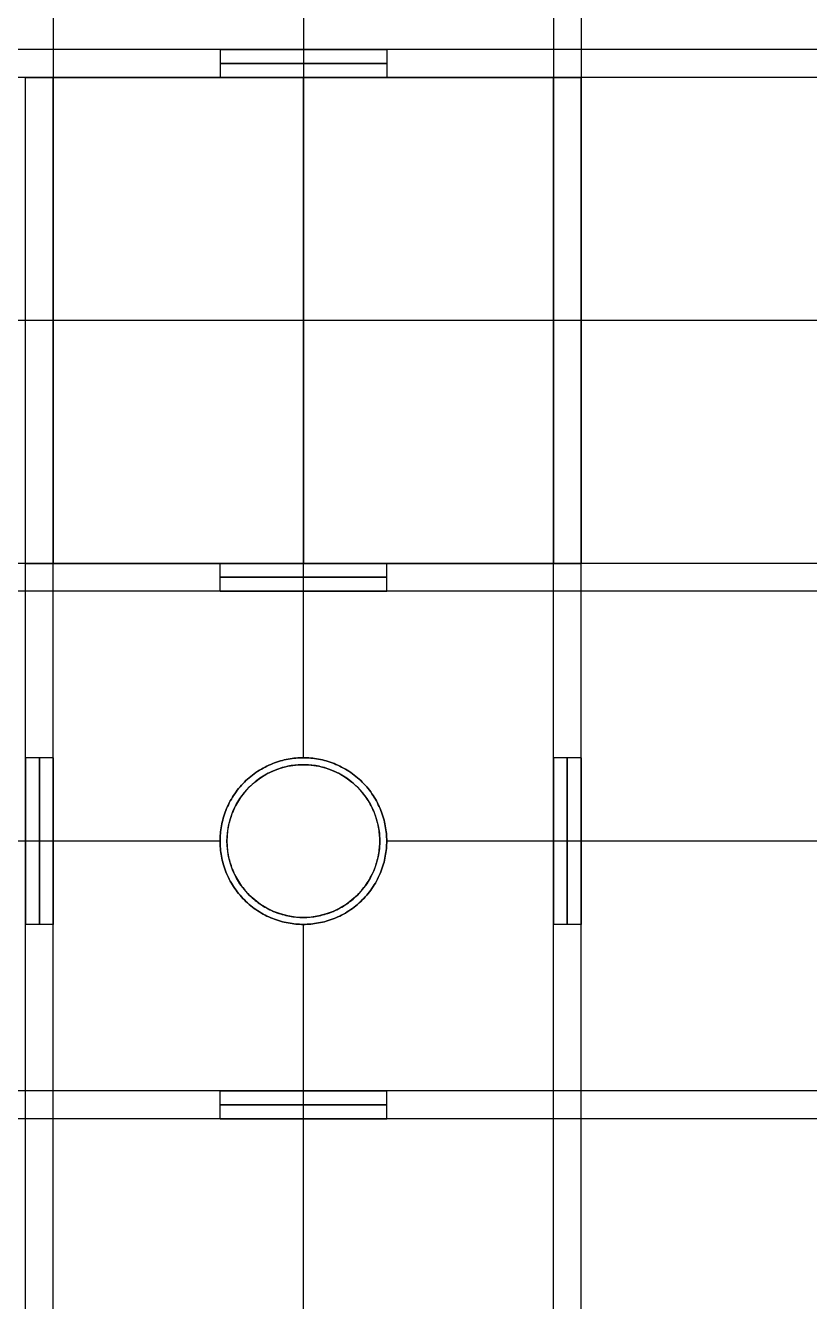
# Model space of a CAD drawing. Header units: millimetres. Extents: x -6529 to 809, y -8611 to 207.
# Drawn here: x -5280.6 to -5224.2, y -4500.6 to -4408.7 of the extents above; entities that cross this region are included whole.
import ezdxf

# ---------------------------------------------------------------- set-up
doc = ezdxf.new("R2010")
doc.units = ezdxf.units.MM
doc.header["$MEASUREMENT"] = 0
for name, color, linetype, true_color in [('gaten$11mm', 7, 'Continuous', 0xff6a35), ('platen', 7, 'Continuous', 0x007f00), ('staal', 5, 'Continuous', 0x0000ff)]:
    doc.layers.add(name, color=color, linetype=linetype, true_color=true_color)

# ---------------------------------------------------------------- blocks, each defined once
blk = doc.blocks.new('plaat base')
at = {"layer": 'platen'}
for p, q in [((58, -600), (1258, -600)), ((58, -600, 18), (1258, -600, 18))]:
    blk.add_line(p, q, dxfattribs=at)
blk = doc.blocks.new('top plaat')
at = {"layer": 'platen'}
for p, q in [((620.5, -575), (620.5, -575, 18)), ((615, -580.5), (615, -580.5, 18)), ((626, -580.5), (626, -580.5, 18)), ((620.5, -586), (620.5, -586, 18)), ((0, -618), (1316, -618)), ((0, -618, 18), (1316, -618, 18))]:
    blk.add_line(p, q, dxfattribs=at)
blk.add_circle((620.5, -580.5, 9), 5.5, dxfattribs=at)
for points in [[(626, -580.5), (626, -586), (620.5, -586), (615, -586), (615, -580.5), (615, -575), (620.5, -575), (626, -575), (626, -580.5)], [(626, -580.5, 18), (626, -586, 18), (620.5, -586, 18), (615, -586, 18), (615, -580.5, 18), (615, -575, 18), (620.5, -575, 18), (626, -575, 18), (626, -580.5, 18)]]:
    blk.add_rational_spline(points, [1, 0.707106781187, 1, 0.707106781187, 1, 0.707106781187, 1, 0.707106781187, 1], degree=2, knots=[-37.699112, -37.699112, -37.699112, -28.274334, -28.274334, -18.849556, -18.849556, -9.424778, -9.424778, 0, 0, 0], dxfattribs=at)

msp = doc.modelspace()

# ---------------------------------------------------------------- linework, layer by layer
at = {"layer": 'gaten$11mm'}
msp.add_circle((-5260.61, -4467.394), 5.5, dxfattribs=at)
at = {"layer": 'staal'}
for p, q in [((-5266.61, -4410.394, 20), (-5266.61, -4412.394, 20)), ((-5260.61, -4410.394, 26), (-5260.61, -4412.394, 26)), ((-5260.61, -4410.394, 14), (-5260.61, -4412.394, 14)), ((-5254.61, -4410.394, 20), (-5254.61, -4412.394, 20)), ((-5278.61, -4412.394, 20), (-5280.61, -4412.394, 20)), ((-5260.61, -4412.394, 40), (-5260.61, -4412.394, 38)), ((-5260.61, -4412.394, 2), (-5260.61, -4412.394)), ((-5240.61, -4412.394, 20), (-5242.61, -4412.394, 20)), ((-5278.61, -4447.394, 1296), (-5280.61, -4447.394, 1296)), ((-5266.61, -4449.394, 1296), (-5266.61, -4447.394, 1296)), ((-5260.61, -4449.394, 1302), (-5260.61, -4447.394, 1302)), ((-5260.61, -4449.394, 1290), (-5260.61, -4447.394, 1290)), ((-5260.61, -4447.394, 1316), (-5260.61, -4447.394, 1314)), ((-5260.61, -4447.394, 1278), (-5260.61, -4447.394, 1276)), ((-5254.61, -4449.394, 1296), (-5254.61, -4447.394, 1296)), ((-5240.61, -4447.394, 1296), (-5242.61, -4447.394, 1296)), ((-5278.61, -4461.394, 20), (-5280.61, -4461.394, 20)), ((-5260.61, -4461.394, 1278), (-5260.61, -4461.394, 1276)), ((-5260.61, -4461.394, 1316), (-5260.61, -4461.394, 1314)), ((-5260.61, -4461.394, 2), (-5260.61, -4461.394)), ((-5260.61, -4461.394, 40), (-5260.61, -4461.394, 38)), ((-5240.61, -4461.394, 20), (-5242.61, -4461.394, 20)), ((-5278.61, -4467.394, 26), (-5280.61, -4467.394, 26)), ((-5278.61, -4467.394, 14), (-5280.61, -4467.394, 14)), ((-5266.61, -4467.394, 1278), (-5266.61, -4467.394, 1276)), ((-5266.61, -4467.394, 1316), (-5266.61, -4467.394, 1314)), ((-5266.61, -4467.394, 2), (-5266.61, -4467.394)), ((-5266.61, -4467.394, 40), (-5266.61, -4467.394, 38)), ((-5254.61, -4467.394, 1278), (-5254.61, -4467.394, 1276)), ((-5254.61, -4467.394, 1316), (-5254.61, -4467.394, 1314)), ((-5254.61, -4467.394, 2), (-5254.61, -4467.394)), ((-5254.61, -4467.394, 40), (-5254.61, -4467.394, 38)), ((-5240.61, -4467.394, 26), (-5242.61, -4467.394, 26)), ((-5240.61, -4467.394, 14), (-5242.61, -4467.394, 14)), ((-5278.61, -4473.394, 20), (-5280.61, -4473.394, 20)), ((-5260.61, -4473.394, 1278), (-5260.61, -4473.394, 1276)), ((-5260.61, -4473.394, 1316), (-5260.61, -4473.394, 1314)), ((-5260.61, -4473.394, 2), (-5260.61, -4473.394)), ((-5260.61, -4473.394, 40), (-5260.61, -4473.394, 38)), ((-5240.61, -4473.394, 20), (-5242.61, -4473.394, 20)), ((-5266.61, -4487.394, 1296), (-5266.61, -4485.394, 1296)), ((-5260.61, -4487.394, 1302), (-5260.61, -4485.394, 1302)), ((-5260.61, -4487.394, 1290), (-5260.61, -4485.394, 1290)), ((-5254.61, -4487.394, 1296), (-5254.61, -4485.394, 1296))]:
    msp.add_line(p, q, dxfattribs=at)
for points in [[(-5278.61, -3811.894, 1278), (-5278.61, -4129.644, 1278), (-5278.61, -4447.394, 1278)], [(-5278.61, -3811.894, 1314), (-5278.61, -4129.644, 1314), (-5278.61, -4447.394, 1314)], [(-5242.61, -3811.894, 1278), (-5242.61, -4129.644, 1278), (-5242.61, -4447.394, 1278)], [(-5242.61, -3811.894, 1314), (-5242.61, -4129.644, 1314), (-5242.61, -4447.394, 1314)], [(-5240.61, -3811.894, 1276), (-5240.61, -4129.644, 1276), (-5240.61, -4447.394, 1276)], [(-5240.61, -3811.894, 1316), (-5240.61, -4129.644, 1316), (-5240.61, -4447.394, 1316)], [(-5278.61, -4398.394, 1296), (-5278.61, -4422.894, 1296), (-5278.61, -4447.394, 1296)], [(-5260.61, -4398.394, 1276), (-5260.61, -4422.894, 1276), (-5260.61, -4447.394, 1276)], [(-5260.61, -4398.394, 1316), (-5260.61, -4422.894, 1316), (-5260.61, -4447.394, 1316)], [(-5260.61, -4398.394, 1278), (-5260.61, -4422.894, 1278), (-5260.61, -4447.394, 1278)], [(-5260.61, -4398.394, 1314), (-5260.61, -4422.894, 1314), (-5260.61, -4447.394, 1314)], [(-5242.61, -4398.394, 1296), (-5242.61, -4422.894, 1296), (-5242.61, -4447.394, 1296)], [(-5240.61, -4398.394, 1296), (-5240.61, -4422.894, 1296), (-5240.61, -4447.394, 1296)], [(-4680.11, -4410.394, 2), (-4997.86, -4410.394, 2), (-5315.61, -4410.394, 2)], [(-4680.11, -4410.394, 38), (-4997.86, -4410.394, 38), (-5315.61, -4410.394, 38)], [(-5266.61, -4410.394, 20), (-5291.11, -4410.394, 20), (-5315.61, -4410.394, 20)], [(-5191.61, -4410.394, 20), (-5223.11, -4410.394, 20), (-5254.61, -4410.394, 20)], [(-4680.11, -4412.394), (-4997.86, -4412.394), (-5315.61, -4412.394)], [(-4680.11, -4412.394, 40), (-4997.86, -4412.394, 40), (-5315.61, -4412.394, 40)], [(-5266.61, -4412.394, 20), (-5291.11, -4412.394, 20), (-5315.61, -4412.394, 20)], [(-5280.61, -5047.894), (-5280.61, -4730.144), (-5280.61, -4412.394)], [(-5240.61, -4412.394), (-5260.61, -4412.394), (-5280.61, -4412.394)], [(-5280.61, -5047.894, 40), (-5280.61, -4730.144, 40), (-5280.61, -4412.394, 40)], [(-5280.61, -4412.394), (-5280.61, -4412.394, 20), (-5280.61, -4412.394, 40)], [(-5280.61, -4412.394, 40), (-5260.61, -4412.394, 40), (-5240.61, -4412.394, 40)], [(-5280.61, -4461.394, 20), (-5280.61, -4436.894, 20), (-5280.61, -4412.394, 20)], [(-5278.61, -5047.894, 2), (-5278.61, -4730.144, 2), (-5278.61, -4412.394, 2)], [(-5278.61, -4412.394, 38), (-5278.61, -4412.394, 20), (-5278.61, -4412.394, 2)], [(-5278.61, -5047.894, 38), (-5278.61, -4730.144, 38), (-5278.61, -4412.394, 38)], [(-5278.61, -4412.394, 2), (-5260.61, -4412.394, 2), (-5242.61, -4412.394, 2)], [(-5242.61, -4412.394, 38), (-5260.61, -4412.394, 38), (-5278.61, -4412.394, 38)], [(-5278.61, -4461.394, 20), (-5278.61, -4436.894, 20), (-5278.61, -4412.394, 20)], [(-5260.61, -4461.394), (-5260.61, -4436.894), (-5260.61, -4412.394)], [(-5260.61, -4461.394, 40), (-5260.61, -4436.894, 40), (-5260.61, -4412.394, 40)], [(-5260.61, -4461.394, 2), (-5260.61, -4436.894, 2), (-5260.61, -4412.394, 2)], [(-5260.61, -4461.394, 38), (-5260.61, -4436.894, 38), (-5260.61, -4412.394, 38)], [(-5191.61, -4412.394, 20), (-5223.11, -4412.394, 20), (-5254.61, -4412.394, 20)], [(-5242.61, -5047.894, 2), (-5242.61, -4730.144, 2), (-5242.61, -4412.394, 2)], [(-5242.61, -5047.894, 38), (-5242.61, -4730.144, 38), (-5242.61, -4412.394, 38)], [(-5242.61, -4412.394, 2), (-5242.61, -4412.394, 20), (-5242.61, -4412.394, 38)], [(-5242.61, -4461.394, 20), (-5242.61, -4436.894, 20), (-5242.61, -4412.394, 20)], [(-5240.61, -5047.894), (-5240.61, -4730.144), (-5240.61, -4412.394)], [(-5240.61, -5047.894, 40), (-5240.61, -4730.144, 40), (-5240.61, -4412.394, 40)], [(-5240.61, -4412.394, 40), (-5240.61, -4412.394, 20), (-5240.61, -4412.394)], [(-5240.61, -4461.394, 20), (-5240.61, -4436.894, 20), (-5240.61, -4412.394, 20)], [(-4680.11, -4447.394, 1276), (-4997.86, -4447.394, 1276), (-5315.61, -4447.394, 1276)], [(-4680.11, -4447.394, 1316), (-4997.86, -4447.394, 1316), (-5315.61, -4447.394, 1316)], [(-5266.61, -4447.394, 1296), (-5291.11, -4447.394, 1296), (-5315.61, -4447.394, 1296)], [(-5240.61, -4447.394, 1276), (-5260.61, -4447.394, 1276), (-5280.61, -4447.394, 1276)], [(-5280.61, -4447.394, 1316), (-5260.61, -4447.394, 1316), (-5240.61, -4447.394, 1316)], [(-5278.61, -4447.394, 1314), (-5278.61, -4447.394, 1296), (-5278.61, -4447.394, 1278)], [(-5278.61, -4447.394, 1278), (-5260.61, -4447.394, 1278), (-5242.61, -4447.394, 1278)], [(-5242.61, -4447.394, 1314), (-5260.61, -4447.394, 1314), (-5278.61, -4447.394, 1314)], [(-5191.61, -4447.394, 1296), (-5223.11, -4447.394, 1296), (-5254.61, -4447.394, 1296)], [(-5242.61, -4447.394, 1278), (-5242.61, -4447.394, 1296), (-5242.61, -4447.394, 1314)], [(-5240.61, -4447.394, 1316), (-5240.61, -4447.394, 1296), (-5240.61, -4447.394, 1276)], [(-4680.11, -4449.394, 1278), (-4997.86, -4449.394, 1278), (-5315.61, -4449.394, 1278)], [(-4680.11, -4449.394, 1314), (-4997.86, -4449.394, 1314), (-5315.61, -4449.394, 1314)], [(-5266.61, -4449.394, 1296), (-5291.11, -4449.394, 1296), (-5315.61, -4449.394, 1296)], [(-5191.61, -4449.394, 1296), (-5223.11, -4449.394, 1296), (-5254.61, -4449.394, 1296)], [(-5266.61, -4467.394, 1276), (-5291.11, -4467.394, 1276), (-5315.61, -4467.394, 1276)], [(-5266.61, -4467.394, 1316), (-5291.11, -4467.394, 1316), (-5315.61, -4467.394, 1316)], [(-5266.61, -4467.394, 1278), (-5291.11, -4467.394, 1278), (-5315.61, -4467.394, 1278)], [(-5266.61, -4467.394, 1314), (-5291.11, -4467.394, 1314), (-5315.61, -4467.394, 1314)], [(-5191.61, -4467.394, 1276), (-5223.11, -4467.394, 1276), (-5254.61, -4467.394, 1276)], [(-5191.61, -4467.394, 1316), (-5223.11, -4467.394, 1316), (-5254.61, -4467.394, 1316)], [(-5191.61, -4467.394, 1278), (-5223.11, -4467.394, 1278), (-5254.61, -4467.394, 1278)], [(-5191.61, -4467.394, 1314), (-5223.11, -4467.394, 1314), (-5254.61, -4467.394, 1314)], [(-5280.61, -4536.394, 20), (-5280.61, -4504.894, 20), (-5280.61, -4473.394, 20)], [(-5278.61, -4536.394, 20), (-5278.61, -4504.894, 20), (-5278.61, -4473.394, 20)], [(-5260.61, -4536.394), (-5260.61, -4504.894), (-5260.61, -4473.394)], [(-5260.61, -4536.394, 40), (-5260.61, -4504.894, 40), (-5260.61, -4473.394, 40)], [(-5260.61, -4536.394, 2), (-5260.61, -4504.894, 2), (-5260.61, -4473.394, 2)], [(-5260.61, -4536.394, 38), (-5260.61, -4504.894, 38), (-5260.61, -4473.394, 38)], [(-5242.61, -4536.394, 20), (-5242.61, -4504.894, 20), (-5242.61, -4473.394, 20)], [(-5240.61, -4536.394, 20), (-5240.61, -4504.894, 20), (-5240.61, -4473.394, 20)], [(-4680.11, -4485.394, 1278), (-4997.86, -4485.394, 1278), (-5315.61, -4485.394, 1278)], [(-4680.11, -4485.394, 1314), (-4997.86, -4485.394, 1314), (-5315.61, -4485.394, 1314)], [(-5266.61, -4485.394, 1296), (-5291.11, -4485.394, 1296), (-5315.61, -4485.394, 1296)], [(-5191.61, -4485.394, 1296), (-5223.11, -4485.394, 1296), (-5254.61, -4485.394, 1296)], [(-4680.11, -4487.394, 1276), (-4997.86, -4487.394, 1276), (-5315.61, -4487.394, 1276)], [(-4680.11, -4487.394, 1316), (-4997.86, -4487.394, 1316), (-5315.61, -4487.394, 1316)], [(-5266.61, -4487.394, 1296), (-5291.11, -4487.394, 1296), (-5315.61, -4487.394, 1296)], [(-5191.61, -4487.394, 1296), (-5223.11, -4487.394, 1296), (-5254.61, -4487.394, 1296)]]:
    msp.add_open_spline(points, degree=2, dxfattribs=at)
for points, weights, knots in [([(-5260.61, -4410.394, 26), (-5266.61, -4410.394, 26), (-5266.61, -4410.394, 20), (-5266.61, -4410.394, 14), (-5260.61, -4410.394, 14), (-5254.61, -4410.394, 14), (-5254.61, -4410.394, 20), (-5254.61, -4410.394, 26), (-5260.61, -4410.394, 26)], [0.999999860338, 0.707106851018, 1, 0.707106781187, 1, 0.707106781187, 1, 0.707106851018, 0.999999860338], [0, 0, 0, 7.853981, 7.853981, 15.707963, 15.707963, 23.561946, 23.561946, 31.415927, 31.415927, 31.415927]), ([(-5260.61, -4411.394, 26), (-5266.61, -4411.394, 26), (-5266.61, -4411.394, 20), (-5266.61, -4411.394, 14), (-5260.61, -4411.394, 14), (-5254.61, -4411.394, 14), (-5254.61, -4411.394, 20), (-5254.61, -4411.394, 26), (-5260.61, -4411.394, 26)], [1, 0.707106781187, 1, 0.707106781187, 1, 0.707106781187, 1, 0.707106781187, 1], [0, 0, 0, 7.853982, 7.853982, 15.707963, 15.707963, 23.561945, 23.561945, 31.415927, 31.415927, 31.415927]), ([(-5260.61, -4412.394, 26), (-5254.61, -4412.394, 26), (-5254.61, -4412.394, 20), (-5254.61, -4412.394, 14), (-5260.61, -4412.394, 14), (-5266.61, -4412.394, 14), (-5266.61, -4412.394, 20), (-5266.61, -4412.394, 26), (-5260.61, -4412.394, 26)], [1, 0.707106781187, 1, 0.707106781187, 1, 0.707106781187, 1, 0.707106781187, 1], [-31.415927, -31.415927, -31.415927, -23.561945, -23.561945, -15.707963, -15.707963, -7.853982, -7.853982, 0, 0, 0]), ([(-5260.61, -4447.394, 1302), (-5254.61, -4447.394, 1302), (-5254.61, -4447.394, 1296), (-5254.61, -4447.394, 1290), (-5260.61, -4447.394, 1290), (-5266.61, -4447.394, 1290), (-5266.61, -4447.394, 1296), (-5266.61, -4447.394, 1302), (-5260.61, -4447.394, 1302)], [1, 0.707106781187, 1, 0.707106781187, 1, 0.707106781187, 1, 0.707106781187, 1], [-31.415927, -31.415927, -31.415927, -23.561945, -23.561945, -15.707963, -15.707963, -7.853982, -7.853982, 0, 0, 0]), ([(-5260.61, -4448.394, 1302), (-5266.61, -4448.394, 1302), (-5266.61, -4448.394, 1296), (-5266.61, -4448.394, 1290), (-5260.61, -4448.394, 1290), (-5254.61, -4448.394, 1290), (-5254.61, -4448.394, 1296), (-5254.61, -4448.394, 1302), (-5260.61, -4448.394, 1302)], [1, 0.707106781187, 1, 0.707106781187, 1, 0.707106781187, 1, 0.707106781187, 1], [0, 0, 0, 7.853982, 7.853982, 15.707963, 15.707963, 23.561945, 23.561945, 31.415927, 31.415927, 31.415927]), ([(-5260.61, -4449.394, 1302), (-5266.61, -4449.394, 1302), (-5266.61, -4449.394, 1296), (-5266.61, -4449.394, 1290), (-5260.61, -4449.394, 1290), (-5254.61, -4449.394, 1290), (-5254.61, -4449.394, 1296), (-5254.61, -4449.394, 1302), (-5260.61, -4449.394, 1302)], [0.999999860338, 0.707106851018, 1, 0.707106781187, 1, 0.707106781187, 1, 0.707106851018, 0.999999860338], [0, 0, 0, 7.853981, 7.853981, 15.707963, 15.707963, 23.561946, 23.561946, 31.415927, 31.415927, 31.415927]), ([(-5280.61, -4467.394, 26), (-5280.61, -4473.394, 26), (-5280.61, -4473.394, 20), (-5280.61, -4473.394, 14), (-5280.61, -4467.394, 14), (-5280.61, -4461.394, 14), (-5280.61, -4461.394, 20), (-5280.61, -4461.394, 26), (-5280.61, -4467.394, 26)], [1, 0.707106781187, 1, 0.707106781187, 1, 0.707106781187, 1, 0.707106781187, 1], [-31.415927, -31.415927, -31.415927, -23.561945, -23.561945, -15.707963, -15.707963, -7.853982, -7.853982, 0, 0, 0]), ([(-5279.61, -4467.394, 26), (-5279.61, -4461.394, 26), (-5279.61, -4461.394, 20), (-5279.61, -4461.394, 14), (-5279.61, -4467.394, 14), (-5279.61, -4473.394, 14), (-5279.61, -4473.394, 20), (-5279.61, -4473.394, 26), (-5279.61, -4467.394, 26)], [1, 0.707106781187, 1, 0.707106781187, 1, 0.707106781187, 1, 0.707106781187, 1], [0, 0, 0, 7.853982, 7.853982, 15.707963, 15.707963, 23.561945, 23.561945, 31.415927, 31.415927, 31.415927]), ([(-5278.61, -4467.394, 26), (-5278.61, -4461.394, 26), (-5278.61, -4461.394, 20), (-5278.61, -4461.394, 14), (-5278.61, -4467.394, 14), (-5278.61, -4473.394, 14), (-5278.61, -4473.394, 20), (-5278.61, -4473.394, 26), (-5278.61, -4467.394, 26)], [0.999999860338, 0.707106851018, 1, 0.707106781187, 1, 0.707106781187, 1, 0.707106851018, 0.999999860338], [0, 0, 0, 7.853981, 7.853981, 15.707963, 15.707963, 23.561946, 23.561946, 31.415927, 31.415927, 31.415927]), ([(-5260.61, -4461.394, 1276), (-5254.61, -4461.394, 1276), (-5254.61, -4467.394, 1276), (-5254.61, -4473.394, 1276), (-5260.61, -4473.394, 1276), (-5266.61, -4473.394, 1276), (-5266.61, -4467.394, 1276), (-5266.61, -4461.394, 1276), (-5260.61, -4461.394, 1276)], [1, 0.707106781187, 1, 0.707106781187, 1, 0.707106781187, 1, 0.707106781187, 1], [-31.415927, -31.415927, -31.415927, -23.561945, -23.561945, -15.707963, -15.707963, -7.853982, -7.853982, 0, 0, 0]), ([(-5260.61, -4461.394, 1316), (-5266.61, -4461.394, 1316), (-5266.61, -4467.394, 1316), (-5266.61, -4473.394, 1316), (-5260.61, -4473.394, 1316), (-5254.61, -4473.394, 1316), (-5254.61, -4467.394, 1316), (-5254.61, -4461.394, 1316), (-5260.61, -4461.394, 1316)], [1, 0.707106781187, 1, 0.707106781187, 1, 0.707106781187, 1, 0.707106781187, 1], [0, 0, 0, 7.853982, 7.853982, 15.707963, 15.707963, 23.561945, 23.561945, 31.415927, 31.415927, 31.415927]), ([(-5260.61, -4461.394, 1278), (-5266.61, -4461.394, 1278), (-5266.61, -4467.394, 1278), (-5266.61, -4473.394, 1278), (-5260.61, -4473.394, 1278), (-5254.61, -4473.394, 1278), (-5254.61, -4467.394, 1278), (-5254.61, -4461.394, 1278), (-5260.61, -4461.394, 1278)], [1, 0.707106781187, 1, 0.707106781187, 1, 0.707106781187, 1, 0.707106781187, 1], [0, 0, 0, 7.853982, 7.853982, 15.707963, 15.707963, 23.561945, 23.561945, 31.415927, 31.415927, 31.415927]), ([(-5260.61, -4461.394, 1314), (-5254.61, -4461.394, 1314), (-5254.61, -4467.394, 1314), (-5254.61, -4473.394, 1314), (-5260.61, -4473.394, 1314), (-5266.61, -4473.394, 1314), (-5266.61, -4467.394, 1314), (-5266.61, -4461.394, 1314), (-5260.61, -4461.394, 1314)], [1, 0.707106781187, 1, 0.707106781187, 1, 0.707106781187, 1, 0.707106781187, 1], [-31.415927, -31.415927, -31.415927, -23.561945, -23.561945, -15.707963, -15.707963, -7.853982, -7.853982, 0, 0, 0]), ([(-5260.61, -4461.394, 1277), (-5266.61, -4461.394, 1277), (-5266.61, -4467.394, 1277), (-5266.61, -4473.394, 1277), (-5260.61, -4473.394, 1277), (-5254.61, -4473.394, 1277), (-5254.61, -4467.394, 1277), (-5254.61, -4461.394, 1277), (-5260.61, -4461.394, 1277)], [1, 0.707106781187, 1, 0.707106781187, 1, 0.707106781187, 1, 0.707106781187, 1], [0, 0, 0, 7.853982, 7.853982, 15.707963, 15.707963, 23.561945, 23.561945, 31.415927, 31.415927, 31.415927]), ([(-5260.61, -4461.394, 1315), (-5266.61, -4461.394, 1315), (-5266.61, -4467.394, 1315), (-5266.61, -4473.394, 1315), (-5260.61, -4473.394, 1315), (-5254.61, -4473.394, 1315), (-5254.61, -4467.394, 1315), (-5254.61, -4461.394, 1315), (-5260.61, -4461.394, 1315)], [1, 0.707106781187, 1, 0.707106781187, 1, 0.707106781187, 1, 0.707106781187, 1], [0, 0, 0, 7.853982, 7.853982, 15.707963, 15.707963, 23.561945, 23.561945, 31.415927, 31.415927, 31.415927]), ([(-5266.61, -4467.394), (-5266.61, -4473.394), (-5260.61, -4473.394), (-5254.61, -4473.394), (-5254.61, -4467.394), (-5254.61, -4461.394), (-5260.61, -4461.394), (-5266.61, -4461.394), (-5266.61, -4467.394)], [1, 0.707106781187, 1, 0.707106781187, 1, 0.707106781187, 1, 0.707106781187, 1], [-31.415927, -31.415927, -31.415927, -23.561945, -23.561945, -15.707963, -15.707963, -7.853982, -7.853982, 0, 0, 0]), ([(-5266.61, -4467.394, 40), (-5266.61, -4461.394, 40), (-5260.61, -4461.394, 40), (-5254.61, -4461.394, 40), (-5254.61, -4467.394, 40), (-5254.61, -4473.394, 40), (-5260.61, -4473.394, 40), (-5266.61, -4473.394, 40), (-5266.61, -4467.394, 40)], [1, 0.707106781187, 1, 0.707106781187, 1, 0.707106781187, 1, 0.707106781187, 1], [0, 0, 0, 7.853982, 7.853982, 15.707963, 15.707963, 23.561945, 23.561945, 31.415927, 31.415927, 31.415927]), ([(-5266.61, -4467.394, 2), (-5266.61, -4461.394, 2), (-5260.61, -4461.394, 2), (-5254.61, -4461.394, 2), (-5254.61, -4467.394, 2), (-5254.61, -4473.394, 2), (-5260.61, -4473.394, 2), (-5266.61, -4473.394, 2), (-5266.61, -4467.394, 2)], [1, 0.707106781187, 1, 0.707106781187, 1, 0.707106781187, 1, 0.707106781187, 1], [0, 0, 0, 7.853982, 7.853982, 15.707963, 15.707963, 23.561945, 23.561945, 31.415927, 31.415927, 31.415927]), ([(-5266.61, -4467.394, 38), (-5266.61, -4473.394, 38), (-5260.61, -4473.394, 38), (-5254.61, -4473.394, 38), (-5254.61, -4467.394, 38), (-5254.61, -4461.394, 38), (-5260.61, -4461.394, 38), (-5266.61, -4461.394, 38), (-5266.61, -4467.394, 38)], [1, 0.707106781187, 1, 0.707106781187, 1, 0.707106781187, 1, 0.707106781187, 1], [-31.415927, -31.415927, -31.415927, -23.561945, -23.561945, -15.707963, -15.707963, -7.853982, -7.853982, 0, 0, 0]), ([(-5266.61, -4467.394, 1), (-5266.61, -4461.394, 1), (-5260.61, -4461.394, 1), (-5254.61, -4461.394, 1), (-5254.61, -4467.394, 1), (-5254.61, -4473.394, 1), (-5260.61, -4473.394, 1), (-5266.61, -4473.394, 1), (-5266.61, -4467.394, 1)], [1, 0.707106781187, 1, 0.707106781187, 1, 0.707106781187, 1, 0.707106781187, 1], [0, 0, 0, 7.853982, 7.853982, 15.707963, 15.707963, 23.561945, 23.561945, 31.415927, 31.415927, 31.415927]), ([(-5266.61, -4467.394, 39), (-5266.61, -4461.394, 39), (-5260.61, -4461.394, 39), (-5254.61, -4461.394, 39), (-5254.61, -4467.394, 39), (-5254.61, -4473.394, 39), (-5260.61, -4473.394, 39), (-5266.61, -4473.394, 39), (-5266.61, -4467.394, 39)], [1, 0.707106781187, 1, 0.707106781187, 1, 0.707106781187, 1, 0.707106781187, 1], [0, 0, 0, 7.853982, 7.853982, 15.707963, 15.707963, 23.561945, 23.561945, 31.415927, 31.415927, 31.415927]), ([(-5242.61, -4467.394, 26), (-5242.61, -4473.394, 26), (-5242.61, -4473.394, 20), (-5242.61, -4473.394, 14), (-5242.61, -4467.394, 14), (-5242.61, -4461.394, 14), (-5242.61, -4461.394, 20), (-5242.61, -4461.394, 26), (-5242.61, -4467.394, 26)], [1, 0.707106781187, 1, 0.707106781187, 1, 0.707106781187, 1, 0.707106851018, 0.999999860338], [-31.415927, -31.415927, -31.415927, -23.561944, -23.561944, -15.707962, -15.707962, -7.85398, -7.85398, 0, 0, 0]), ([(-5241.61, -4467.394, 26), (-5241.61, -4461.394, 26), (-5241.61, -4461.394, 20), (-5241.61, -4461.394, 14), (-5241.61, -4467.394, 14), (-5241.61, -4473.394, 14), (-5241.61, -4473.394, 20), (-5241.61, -4473.394, 26), (-5241.61, -4467.394, 26)], [1, 0.707106781187, 1, 0.707106781187, 1, 0.707106781187, 1, 0.707106781187, 1], [0, 0, 0, 7.853982, 7.853982, 15.707963, 15.707963, 23.561945, 23.561945, 31.415927, 31.415927, 31.415927]), ([(-5240.61, -4467.394, 26), (-5240.61, -4461.394, 26), (-5240.61, -4461.394, 20), (-5240.61, -4461.394, 14), (-5240.61, -4467.394, 14), (-5240.61, -4473.394, 14), (-5240.61, -4473.394, 20), (-5240.61, -4473.394, 26), (-5240.61, -4467.394, 26)], [1, 0.707106781187, 1, 0.707106781187, 1, 0.707106781187, 1, 0.707106781187, 1], [0, 0, 0, 7.853982, 7.853982, 15.707963, 15.707963, 23.561945, 23.561945, 31.415927, 31.415927, 31.415927]), ([(-5260.61, -4485.394, 1302), (-5254.61, -4485.394, 1302), (-5254.61, -4485.394, 1296), (-5254.61, -4485.394, 1290), (-5260.61, -4485.394, 1290), (-5266.61, -4485.394, 1290), (-5266.61, -4485.394, 1296), (-5266.61, -4485.394, 1302), (-5260.61, -4485.394, 1302)], [1, 0.707106781187, 1, 0.707106781187, 1, 0.707106781187, 1, 0.707106851018, 0.999999860338], [-31.415927, -31.415927, -31.415927, -23.561944, -23.561944, -15.707962, -15.707962, -7.85398, -7.85398, 0, 0, 0]), ([(-5260.61, -4486.394, 1302), (-5266.61, -4486.394, 1302), (-5266.61, -4486.394, 1296), (-5266.61, -4486.394, 1290), (-5260.61, -4486.394, 1290), (-5254.61, -4486.394, 1290), (-5254.61, -4486.394, 1296), (-5254.61, -4486.394, 1302), (-5260.61, -4486.394, 1302)], [1, 0.707106781187, 1, 0.707106781187, 1, 0.707106781187, 1, 0.707106781187, 1], [0, 0, 0, 7.853982, 7.853982, 15.707963, 15.707963, 23.561945, 23.561945, 31.415927, 31.415927, 31.415927]), ([(-5260.61, -4487.394, 1302), (-5266.61, -4487.394, 1302), (-5266.61, -4487.394, 1296), (-5266.61, -4487.394, 1290), (-5260.61, -4487.394, 1290), (-5254.61, -4487.394, 1290), (-5254.61, -4487.394, 1296), (-5254.61, -4487.394, 1302), (-5260.61, -4487.394, 1302)], [1, 0.707106781187, 1, 0.707106781187, 1, 0.707106781187, 1, 0.707106781187, 1], [0, 0, 0, 7.853982, 7.853982, 15.707963, 15.707963, 23.561945, 23.561945, 31.415927, 31.415927, 31.415927])]:
    msp.add_rational_spline(points, weights, degree=2, knots=knots, dxfattribs=at)

# ---------------------------------------------------------------- block references
at = {"layer": 'platen', "rotation": 180}
for name, p in [('plaat base', (-4640.11, -5029.894, 40)), ('top plaat', (-4640.11, -5047.894, 1316))]:
    msp.add_blockref(name, p, dxfattribs=at)

doc.saveas('drawing.dxf')
